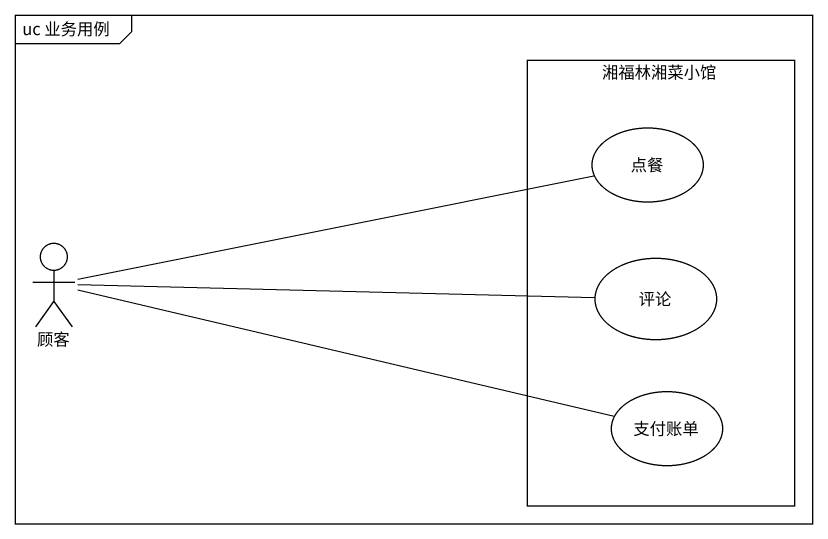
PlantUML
@startuml
mainframe uc 业务用例
rectangle 湘福林湘菜小馆 {
  usecase 点餐
  usecase 评论
  usecase 支付账单
}
actor 顾客
顾客 -right- 点餐
顾客 -right- 评论
顾客 -right- 支付账单
@enduml
